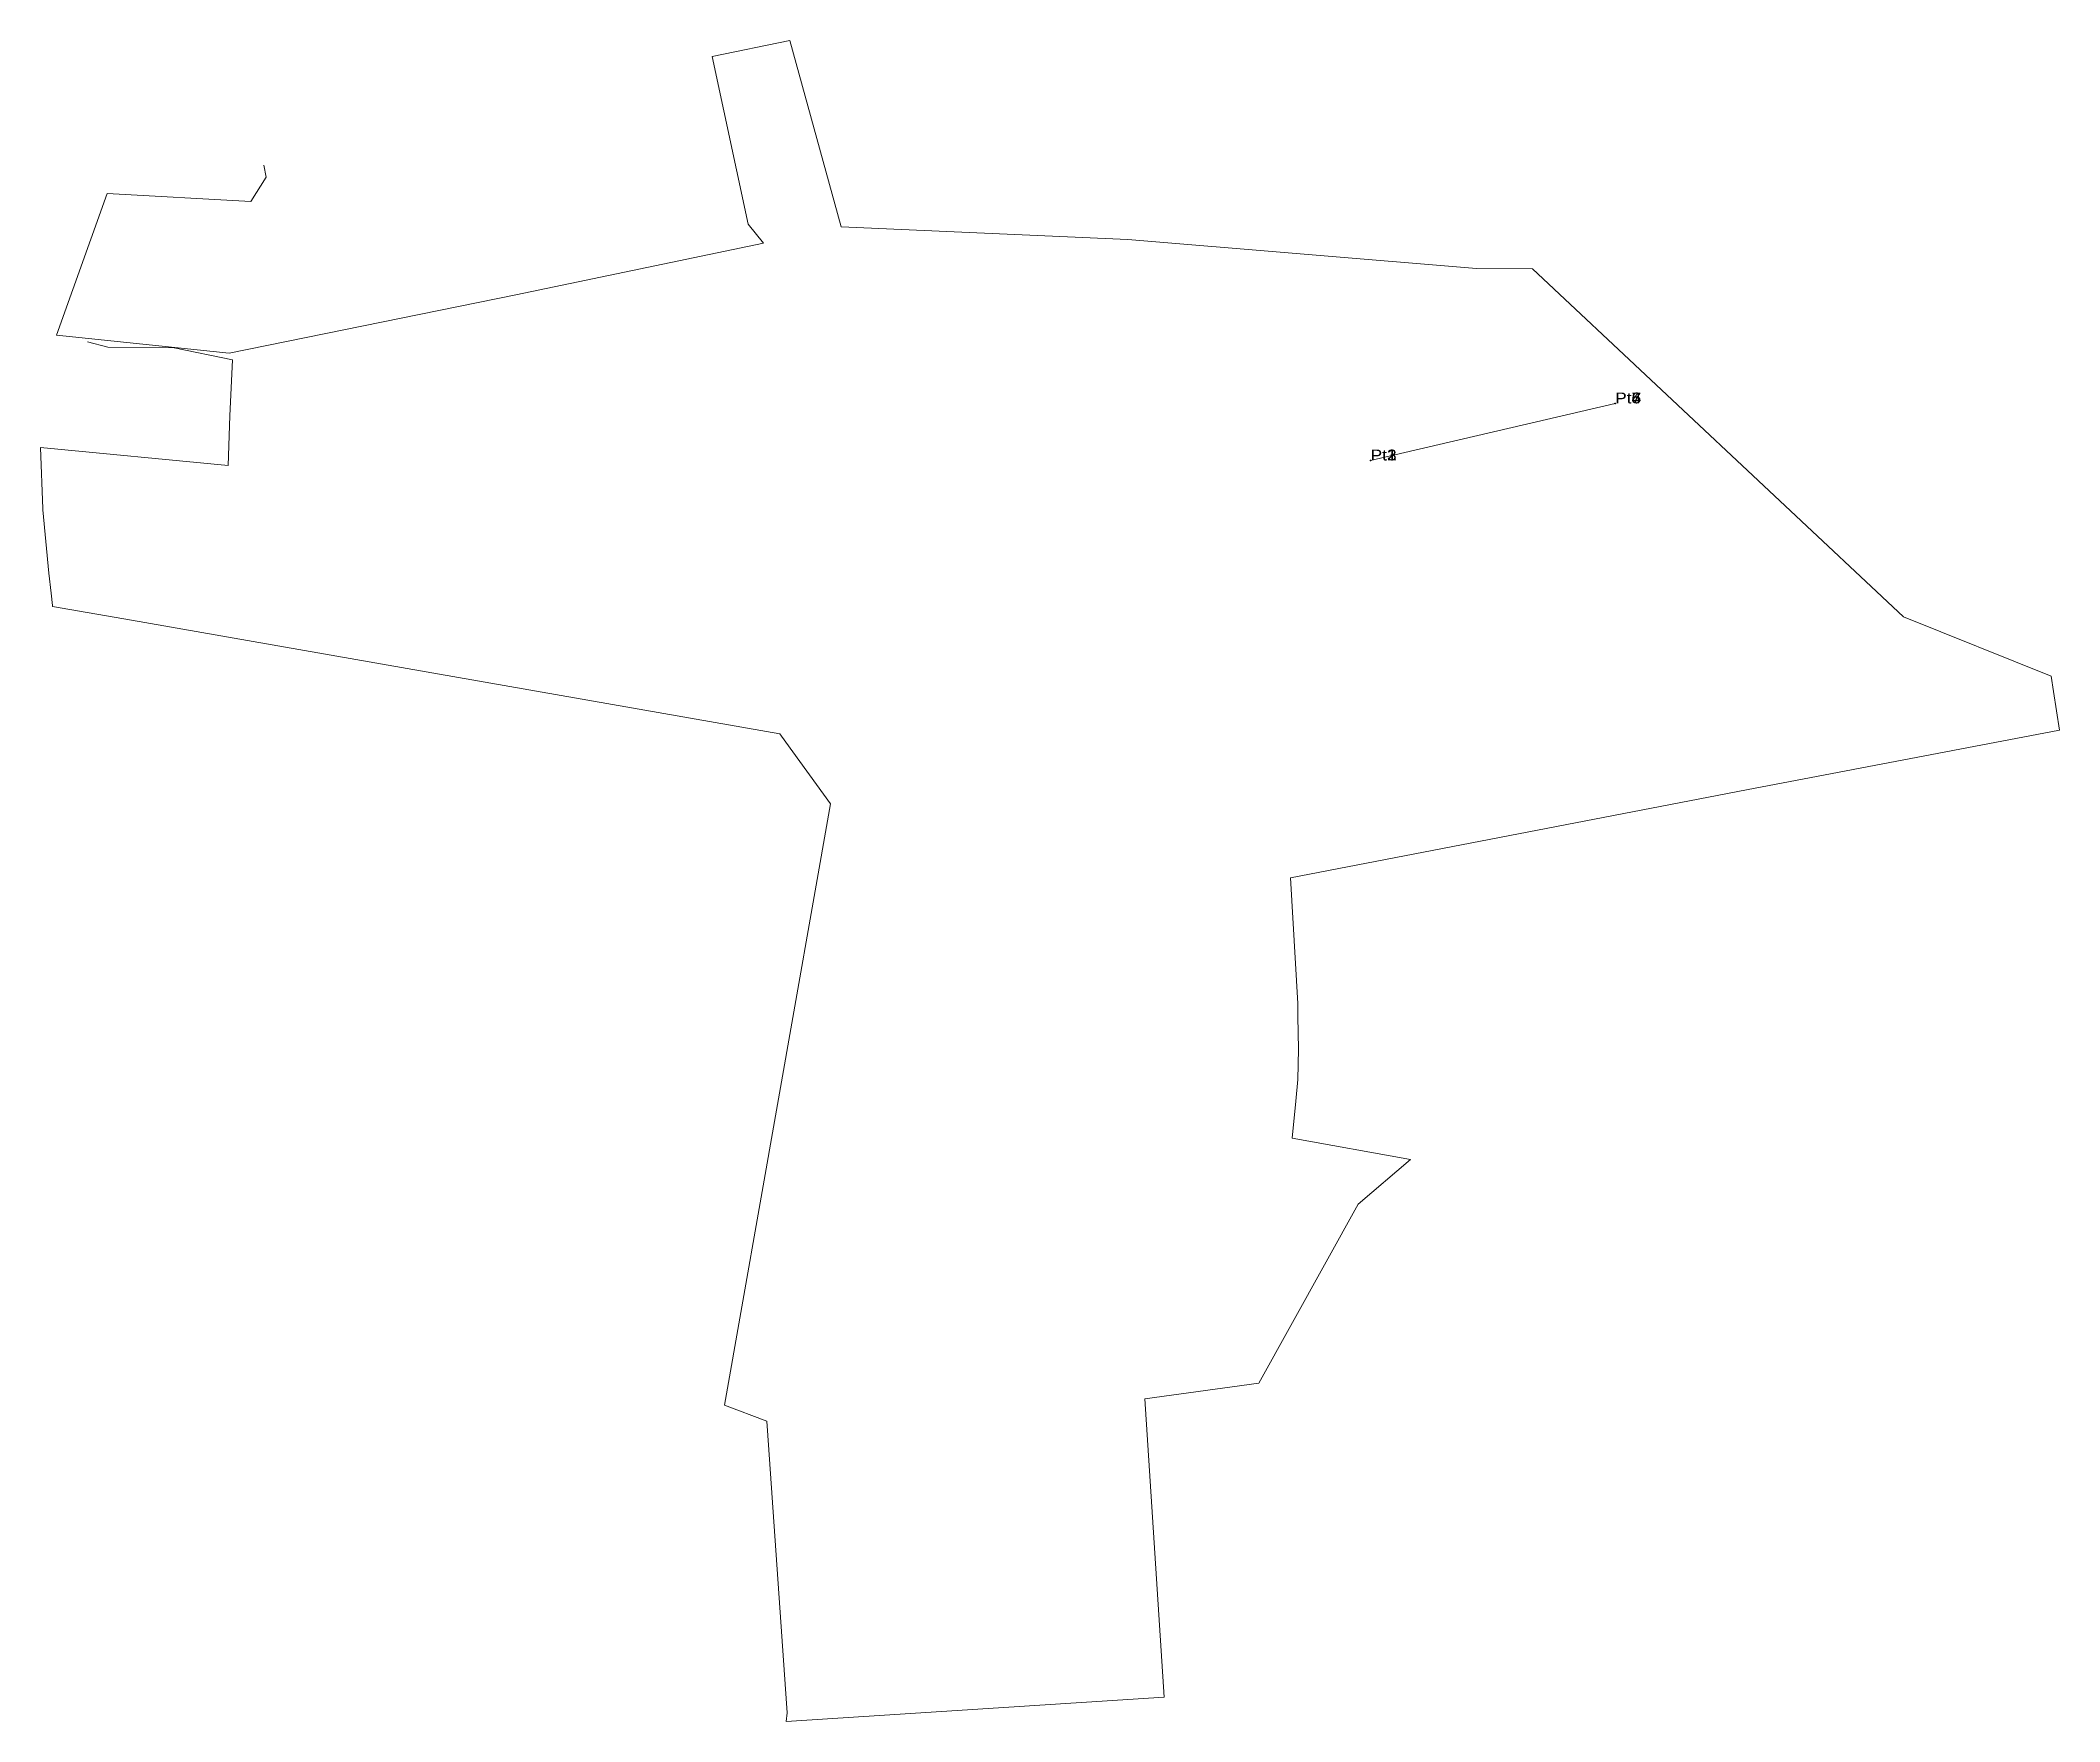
# Model space of a CAD drawing. Header units: metres. Extents: x 551749 to 554565, y 1836086 to 1838800.
# Drawn here: x 551748.6 to 552084.2, y 1838520.4 to 1838799.8 of the extents above.
import ezdxf

# ---------------------------------------------------------------- set-up
doc = ezdxf.new("R2010")
doc.units = ezdxf.units.M
doc.header["$LTSCALE"] = 0.16
doc.header["$PDMODE"] = 32
doc.header["$PDSIZE"] = 0.08
doc.layers.add('10', color=7, linetype='Continuous', lineweight=13)
doc.layers.add('23', color=7, linetype='Continuous', lineweight=13)
doc.layers.add('12', color=7, linetype='Continuous')
doc.layers.add('7', color=7, linetype='Continuous')

msp = doc.modelspace()

# ---------------------------------------------------------------- linework, layer by layer
at = {"layer": '10'}
msp.add_line((551969.73, 1838729.98), (552010.38, 1838739.45), dxfattribs=at)
for points in [[(551750.65, 1838705.71), (551763.77, 1838703.41), (551871.56, 1838684.51), (551872.56, 1838683.13), (551879.95, 1838672.88), (551862.34, 1838572.97), (551869.36, 1838570.3), (551872.73, 1838521.83), (551872.61, 1838520.36), (551935.39, 1838524.4), (551932.18, 1838574.02), (551951.17, 1838576.63), (551967.68, 1838606.36), (551976.38, 1838613.77), (551956.67, 1838617.31), (551957.32, 1838623.47), (551957.62, 1838627.09), (551957.75, 1838632.11), (551957.61, 1838637.53), (551957.65, 1838639.73), (551956.42, 1838660.62), (552032.23, 1838675.25), (552084.25, 1838685.14), (552083.26, 1838691.57), (552082.87, 1838694.1), (552058.3, 1838703.96), (551996.66, 1838761.83), (551987.35, 1838761.89), (551929.37, 1838766.71), (551881.75, 1838768.81), (551873.22, 1838799.79)], [(551785.77, 1838779.06), (551786.18, 1838777.07), (551783.59, 1838772.99), (551759.73, 1838774.34), (551751.32, 1838750.8), (551780, 1838747.82), (551827.64, 1838757.52), (551868.84, 1838766.07), (551866.26, 1838769.26), (551860.28, 1838797.11), (551873.22, 1838799.79)], [(551748.63, 1838732.12), (551779.83, 1838729.13), (551780.1, 1838737.4), (551780.54, 1838746.71), (551770.89, 1838748.68), (551759.86, 1838748.8), (551756.46, 1838749.66)]]:
    msp.add_lwpolyline(points, dxfattribs=at)
at = {"layer": '23'}
msp.add_lwpolyline([(551748.63, 1838732.12), (551749.01, 1838721.95), (551749.02, 1838721.79), (551750.04, 1838711.26), (551750.04, 1838711.22), (551750.41, 1838707.93), (551750.63, 1838705.86), (551750.65, 1838705.71)], dxfattribs=at)
at = {"layer": '7'}
for p in [(552010.37, 1838739.46), (552010.38, 1838739.45), (551969.72, 1838729.98), (551969.73, 1838729.98), (551969.73, 1838729.97)]:
    msp.add_point(p, dxfattribs=at)

# ---------------------------------------------------------------- texts
at = {"layer": '12', "width": 1.2}
for s, p in [('Pt6', (552010.37, 1838739.46)), ('Pt5', (552010.37, 1838739.46)), ('Pt7', (552010.37, 1838739.46)), ('Pt4', (552010.38, 1838739.45)), ('Pt2', (551969.72, 1838729.98)), ('Pt3', (551969.72, 1838729.98)), ('Pt1', (551969.73, 1838729.97))]:
    msp.add_text(s, height=1.8, dxfattribs=at).set_placement(p)

doc.saveas('drawing.dxf')
